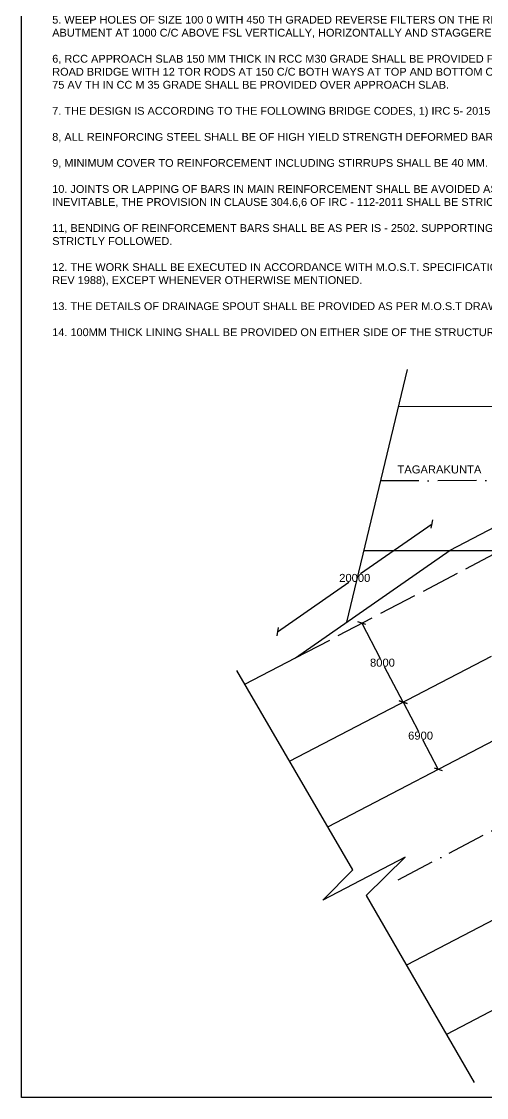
# Model space of a CAD drawing. Header units: millimetres. Extents: x 5124 to 3010519, y 2311 to 45967108.
# Drawn here: x 2919208 to 2930819, y 45925612 to 45952505 of the extents above; entities that cross this region are included whole.
import ezdxf

# ---------------------------------------------------------------- set-up
doc = ezdxf.new("R2010")
doc.units = ezdxf.units.MM
doc.header["$MEASUREMENT"] = 0
doc.linetypes.add('ACAD_ISO02W100', pattern=[15, 12, -3])
doc.linetypes.add('ACAD_ISO10W100', pattern=[18, 12, -3, 0, -3])
for name, color, linetype in [('DIMENSION', 7, 'Continuous'), ('DRAWING', 7, 'Continuous'), ('TEXT', 7, 'Continuous')]:
    doc.layers.add(name, color=color, linetype=linetype)
doc.styles.get("Standard").update_dxf_attribs({"font": 'arial.ttf', "height": 200})
doc.dimstyles.get("Standard").update_dxf_attribs({"dimtxt": 200, "dimasz": 150, "dimexe": 0.18, "dimexo": 0.0625, "dimgap": 0.09, "dimtad": 0, "dimtih": 1, "dimtoh": 1, "dimdec": 0, "dimzin": 0, "dimdsep": 46, "dimtxsty": 'Standard', "dimblk": 'OBLIQUE', "dimcen": 0.09, "dimse1": 1, "dimse2": 1, "dimadec": 0, "dimazin": 0, "dimtfac": 1, "dimtdec": 0, "dimtofl": 0, "dimtmove": 0, "dimatfit": 3, "dimfxl": 1, "dimtolj": 1, "dimtzin": 0, "dimarcsym": 0})

# ---------------------------------------------------------------- blocks, each defined once
blk = doc.blocks.new('_Oblique')
at = {"color": 0, "linetype": 'ByBlock', "lineweight": -2}
blk.add_line((-0.5, -0.5), (0.5, 0.5), dxfattribs=at)
blk = doc.blocks.new('*D77')
at = {"layer": 'Defpoints', "color": 0, "transparency": 16777216}
for p in [(2929459, 45939942), (2929912, 45939292), (2926053, 45936601)]:
    blk.add_point(p, dxfattribs=at)
at = {"layer": 'DIMENSION', "color": 0, "lineweight": -2, "transparency": 16777216}
for p, q in [((2929459, 45939942), (2927676, 45938699)), ((2925600, 45937251), (2927383, 45938494))]:
    blk.add_line(p, q, dxfattribs=at)
at = {"layer": 'DIMENSION', "color": 0, "lineweight": -2, "transparency": 16777216, "xscale": 150, "yscale": 150, "zscale": 150}
for p, rotation in [((2929459, 45939942), 34.88426982455825), ((2925600, 45937251), 214.8842698245582)]:
    blk.add_blockref('_Oblique', p, dxfattribs=dict(at, rotation=rotation))
at = {"layer": 'DIMENSION', "color": 0, "transparency": 16777216, "insert": (2927529, 45938597), "char_height": 200, "attachment_point": 5}
blk.add_mtext('\\A1;20000', dxfattribs=at)
blk = doc.blocks.new('*D78')
at = {"layer": 'Defpoints', "color": 0, "transparency": 16777216}
for p in [(2927797, 45937514), (2928736, 45935492), (2928827, 45935539)]:
    blk.add_point(p, dxfattribs=at)
at = {"layer": 'DIMENSION', "color": 0, "lineweight": -2, "transparency": 16777216}
for p, q in [((2927706, 45937467), (2928168, 45936582)), ((2928736, 45935492), (2928275, 45936377))]:
    blk.add_line(p, q, dxfattribs=at)
at = {"layer": 'DIMENSION', "color": 0, "lineweight": -2, "transparency": 16777216, "xscale": 150, "yscale": 150, "zscale": 150}
for p, rotation in [((2927706, 45937467), 117.5519892912493), ((2928736, 45935492), 297.5519892912493)]:
    blk.add_blockref('_Oblique', p, dxfattribs=dict(at, rotation=rotation))
at = {"layer": 'DIMENSION', "color": 0, "transparency": 16777216, "insert": (2928221, 45936479), "char_height": 200, "attachment_point": 5}
blk.add_mtext('\\A1;8000', dxfattribs=at)
blk = doc.blocks.new('*D79')
at = {"layer": 'Defpoints', "color": 0, "transparency": 16777216}
for p in [(2928736, 45935492), (2929610, 45933818), (2929610, 45933818)]:
    blk.add_point(p, dxfattribs=at)
at = {"layer": 'DIMENSION', "color": 0, "lineweight": -2, "transparency": 16777216}
for p, q in [((2928736, 45935492), (2929120, 45934757)), ((2929610, 45933818), (2929227, 45934553))]:
    blk.add_line(p, q, dxfattribs=at)
at = {"layer": 'DIMENSION', "color": 0, "lineweight": -2, "transparency": 16777216, "xscale": 150, "yscale": 150, "zscale": 150}
for p, rotation in [((2928736, 45935492), 117.5519892914788), ((2929610, 45933818), 297.5519892914788)]:
    blk.add_blockref('_Oblique', p, dxfattribs=dict(at, rotation=rotation))
at = {"layer": 'DIMENSION', "color": 0, "transparency": 16777216, "insert": (2929173, 45934655), "char_height": 200, "attachment_point": 5}
blk.add_mtext('\\A1;6900', dxfattribs=at)

msp = doc.modelspace()

# ---------------------------------------------------------------- linework, layer by layer
at = {"layer": 'DRAWING'}
for p, q in [((2926853.1, 45932379.1), (2961798.8, 45950611.1)), ((2964633.8, 45947604.9), (2928818.8, 45928919.4)), ((2927329, 45937491.2), (2928846.6, 45943806.2)), ((2951264.5, 45942872.4), (2928623.8, 45942879.1)), ((2929912.2, 45939292.2), (2936765.5, 45942867.8)), ((2926052.6, 45936601.3), (2929912.2, 45939292.2)), ((2944364.8, 45939272.7), (2927758.3, 45939277.6)), ((2924785.2, 45935940.1), (2926052.6, 45936601.3)), ((2925903.6, 45934014.1), (2930945.9, 45936644.8)), ((2947760, 45936627.9), (2929821.6, 45927183.2)), ((2927477.2, 45931304.4), (2924583.5, 45936287.4)), ((2928790.3, 45931618.8), (2926735.6, 45930546.8)), ((2927812.9, 45930660.8), (2928790.3, 45931618.8)), ((2926735.6, 45930546.8), (2927477.2, 45931304.4)), ((2927812.9, 45930660.8), (2930515, 45925982.8))]:
    msp.add_line(p, q, dxfattribs=at)
at = {"layer": 'DRAWING', "linetype": 'ACAD_ISO10W100', "ltscale": 80}
for p, q in [((2928612.3, 45931054.3), (2963234.5, 45949117.5)), ((2947847.3, 45941089.6), (2928178, 45941024.2))]:
    msp.add_line(p, q, dxfattribs=at)
at = {"layer": 'DRAWING', "linetype": 'ACAD_ISO02W100', "ltscale": 80}
msp.add_line((2926052.6, 45936601.3), (2943280.4, 45945615.1), dxfattribs=at)
at = {"layer": 'DRAWING'}
msp.add_lwpolyline([(2919207.6, 45967107.6), (2977737.2, 45967107.6), (2977737.2, 45925611.9), (2919207.6, 45925611.9)], close=True, dxfattribs=at)

# ---------------------------------------------------------------- texts
at = {"layer": 'TEXT'}
msp.add_text('TAGARAKUNTA ', height=200, dxfattribs=at).set_placement((2928596.2, 45941209.8))
at = {"layer": 'TEXT', "insert": (2919974.4, 45956278.2), "char_height": 195.2515, "width": 16996.303, "attachment_point": 1}
msp.add_mtext("\\pi4298.4;{\\H2.1507x;NOTES AND SPECIFICATIONS }\\P\\pi0;1. ALL THE DIMENSIONS ARE IN MILLIMETRES AND LEVELS ARE IN METRES.\\P\\P2. DO NOT SCALE THE DRAWING. ONLY FIGURED DIMENSIONS SHALL BE FOLLOWED. \\P\\P3. THE STRUCTURE IS DESIGNED FOR IRC CLASS 70R LOADING \\P\\P4, THE FILLING BEHIND THE BOX&RETURNS SHALL BE DONE SIMULTANEOUSLY WITH THE RAISING OF THE STRUCTURE WITH SOILS OF 0 VALUE NOT LESS THAN 30 DEGREES AND PERMEABILITY 'K' NOT MORE THAN 3/M/YEAR \\P\\P5. WEEP HOLES OF SIZE 100 0 WITH 450 TH GRADED REVERSE FILTERS ON THE REAR SIDE SHALL BE PROVIDED IN THE ABUTMENT AT 1000 C/C ABOVE FSL VERTICALLY, HORIZONTALLY AND STAGGERED.\\P\\P6, RCC APPROACH SLAB 150 MM THICK IN RCC M30 GRADE SHALL BE PROVIDED FOR A LENGTH OF 3.50 M ON EITHER SIDE OF ROAD BRIDGE WITH 12 TOR RODS AT 150 C/C BOTH WAYS AT TOP AND BOTTOM OVER 225 TH GRAVEL BASE. WEARING COAT 75 AV TH IN CC M 35 GRADE SHALL BE PROVIDED OVER APPROACH SLAB. \\P\\P7. THE DESIGN IS ACCORDING TO THE FOLLOWING BRIDGE CODES, 1) IRC 5- 2015 2) IRC 6- 2014 31 IRC 112- 2011 \\P\\P8, ALL REINFORCING STEEL SHALL BE OF HIGH YIELD STRENGTH DEFORMED BARS Fe 500 GRADE, \\P\\P9, MINIMUM COVER TO REINFORCEMENT INCLUDING STIRRUPS SHALL BE 40 MM. FOR SURFACES IN CONTACT WITH SOIL 75 MM \\P\\P10. JOINTS OR LAPPING OF BARS IN MAIN REINFORCEMENT SHALL BE AVOIDED AS FAR AS POSSIBLE. However, IF LAPS ARE INEVITABLE, THE PROVISION IN CLAUSE 304.6,6 OF IRC - 112-2011 SHALL BE STRICTLY FOLLOWED.\\P \\P11, BENDING OF REINFORCEMENT BARS SHALL BE AS PER IS - 2502. SUPPORTING CHAIRS AS PER IRC 112 - 2011 SHALL BE STRICTLY FOLLOWED. \\P\\P12. THE WORK SHALL BE EXECUTED IN ACCORDANCE WITH M.O.S.T. SPECIFICATIONS FOR ROAD AND BRIDGE WORKS (2 ND REV 1988), EXCEPT WHENEVER OTHERWISE MENTIONED. \\P\\P13. THE DETAILS OF DRAINAGE SPOUT SHALL BE PROVIDED AS PER M.O.S.T DRAWING, \\P\\P14. 100MM THICK LINING SHALL BE PROVIDED ON EITHER SIDE OF THE STRUCTURE AS PER AGREEMENT FOR BED AND SIDES ", dxfattribs=at)

# ---------------------------------------------------------------- dimensions: what is measured, and where the dimension line sits
at = {"layer": 'DIMENSION'}
for p1, p2, distance, text, picture, middle in [((2926052.6, 45936601.3), (2929912.2, 45939292.2), 792.1, '20000', '*D77', (2927529.4, 45938596.5)), ((2927796.9, 45937513.9), (2928827, 45935539.4), -102.1, '8000', '*D78', (2928221.4, 45936479.4)), ((2928736.5, 45935492.1), (2929610.1, 45933817.5), 0, '6900', '*D79', (2929173.3, 45934654.8))]:
    dim = msp.add_aligned_dim(p1=p1, p2=p2, distance=distance, text=text, dimstyle='Standard', dxfattribs=at)
    dim.commit()
    dim.dimension.update_dxf_attribs({"geometry": picture, "text_midpoint": middle})

doc.saveas('drawing.dxf')
